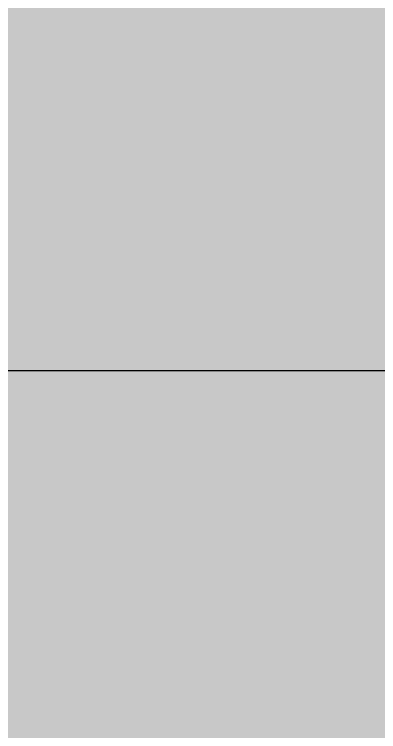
# Model space of a CAD drawing. Extents: x 13788 to 14373, y 59028 to 59855.
# Drawn here: x 14055.415 to 14057.541, y 59297.893 to 59302.084 of the extents above; entities that cross this region are included whole.
import ezdxf

# ---------------------------------------------------------------- set-up
doc = ezdxf.new("R2010")
doc.units = 0
doc.header["$LTSCALE"] = 0.5
doc.header["$MEASUREMENT"] = 0
doc.layers.add('图框', color=7, linetype='Continuous')
doc.layers.add('填色', color=6, linetype='Continuous')

msp = doc.modelspace()

# ---------------------------------------------------------------- hatches: boundary and pattern name
at = {"layer": '填色', "true_color": 0xf5e173}
h = msp.add_hatch(color=41, dxfattribs=at)
h.paths.add_polyline_path([(14239.9993, 59800.0023), (13799.9993, 59800.0023), (13799.9993, 59040.0023), (14239.9993, 59040.0023)])
h.paths.add_polyline_path([(14090.685, 59568.5476), (14090.6384, 59568.6582), (14090.592, 59568.7682), (14090.5459, 59568.8777), (14090.4999, 59568.9865), (14090.4543, 59569.0946), (14090.4089, 59569.202), (14090.3638, 59569.3085), (14090.3191, 59569.4143), (14090.2747, 59569.5191), (14090.2306, 59569.623), (14090.1869, 59569.726), (14090.1436, 59569.8279), (14090.1007, 59569.9287), (14090.0583, 59570.0283), (14090.0163, 59570.1268), (14089.9747, 59570.2241), (14089.9337, 59570.3201), (14089.8931, 59570.4147), (14089.8531, 59570.508), (14089.8136, 59570.5998), (14089.7747, 59570.6901), (14089.7364, 59570.7789), (14089.6987, 59570.8662), (14089.6615, 59570.9518), (14089.6251, 59571.0357), (14089.5892, 59571.1179), (14089.5541, 59571.1984), (14089.5196, 59571.277), (14089.4859, 59571.3537), (14089.4859, 59571.3537), (14089.7214, 59570.8183), (14090.2622, 59569.5502), (14090.7258, 59568.451), (14090.7258, 59568.451), (14090.7257, 59568.451)], flags=16)
at = {"layer": '填色', "true_color": 0xf7dfc7}
msp.add_hatch(color=254, dxfattribs=at).paths.add_polyline_path([(14091.8081, 59265.3573), (14091.3424, 59265.5139), (14090.8477, 59265.682), (14090.3595, 59265.8505), (14089.8776, 59266.0202), (14089.4018, 59266.192), (14088.9319, 59266.3667), (14088.4677, 59266.5451), (14088.0091, 59266.7281), (14087.5559, 59266.9165), (14087.1079, 59267.1112), (14086.6648, 59267.313), (14086.2267, 59267.5228), (14085.5988, 59267.8433), (14085.1724, 59268.0757), (14084.7516, 59268.3172), (14084.3357, 59268.5675), (14083.9242, 59268.8262), (14083.5166, 59269.093), (14083.1124, 59269.3675), (14082.7109, 59269.6494), (14082.3117, 59269.9382), (14081.9142, 59270.2337), (14081.5179, 59270.5355), (14081.1223, 59270.8432), (14080.7268, 59271.1564), (14080.3309, 59271.4749), (14079.934, 59271.7983), (14079.5357, 59272.1261), (14079.1353, 59272.4581), (14078.7324, 59272.7939), (14078.2298, 59273.2139), (14077.8236, 59273.5547), (14077.4222, 59273.8941), (14077.0254, 59274.2324), (14076.6331, 59274.5697), (14076.2453, 59274.9063), (14075.8618, 59275.2424), (14075.4825, 59275.5782), (14075.1075, 59275.9138), (14074.7364, 59276.2495), (14074.3694, 59276.5854), (14074.0061, 59276.9219), (14073.6467, 59277.259), (14073.2909, 59277.5971), (14072.9387, 59277.9362), (14072.59, 59278.2767), (14072.2446, 59278.6187), (14071.9025, 59278.9623), (14071.5636, 59279.3079), (14071.2277, 59279.6557), (14070.8949, 59280.0057), (14070.5649, 59280.3583), (14070.2378, 59280.7136), (14069.9133, 59281.0719), (14069.5914, 59281.4333), (14069.272, 59281.798), (14068.955, 59282.1663), (14068.6403, 59282.5384), (14068.3279, 59282.9144), (14068.0175, 59283.2946), (14067.7091, 59283.6792), (14067.4027, 59284.0683), (14067.0981, 59284.4623), (14066.7952, 59284.8612), (14066.4939, 59285.2653), (14066.1941, 59285.6748), (14065.8958, 59286.0899), (14065.5988, 59286.5108), (14065.303, 59286.9377), (14065.0084, 59287.3709), (14064.7148, 59287.8104), (14064.4221, 59288.2566), (14064.1303, 59288.7096), (14063.7417, 59289.3256), (14063.4424, 59289.803), (14063.1282, 59290.301), (14062.803, 59290.8166), (14062.471, 59291.3469), (14062.1359, 59291.8887), (14061.802, 59292.4392), (14061.473, 59292.9954), (14061.1531, 59293.5541), (14060.8462, 59294.1125), (14060.5563, 59294.6675), (14060.2873, 59295.2162), (14060.0434, 59295.7555), (14059.8284, 59296.2824), (14059.6464, 59296.794), (14059.5013, 59297.2872), (14059.3972, 59297.759), (14059.338, 59298.2065), (14059.3278, 59298.6266), (14059.3704, 59299.0164), (14059.4699, 59299.3728), (14059.6303, 59299.6928), (14060.1197, 59300.1917), (14060.2936, 59300.3075), (14059.7932, 59300.6167), (14059.4059, 59300.896), (14059.0612, 59301.1937), (14058.7153, 59301.57), (14058.4308, 59301.9415), (14057.5912, 59303.1938), (14056.9414, 59304.0617), (14056.295, 59304.7473), (14055.8767, 59305.0818), (14055.4301, 59305.3274), (14054.954, 59305.4544), (14054.4475, 59305.4334), (14053.6504, 59305.1369), (14053.168, 59304.8366), (14052.7473, 59304.4925), (14052.4162, 59304.1394), (14052.203, 59303.8123), (14052.0892, 59303.3956), (14052.0811, 59303.0033), (14052.3814, 59301.6187), (14059.9223, 59287.4755), (14062.8358, 59281.9351), (14065.5045, 59276.6895), (14067.2952, 59272.9451), (14068.9052, 59269.2838), (14071.7858, 59267.7794), (14074.5858, 59266.1497), (14077.3072, 59264.3923), (14079.9439, 59262.51), (14082.4926, 59260.5098), (14083.7301, 59259.4646), (14084.9406, 59258.3883), (14086.1184, 59257.2766), (14089.5028, 59253.7757), (14089.814, 59255.714), (14090.1523, 59257.6542), (14090.5389, 59259.5849)])

# ---------------------------------------------------------------- linework, layer by layer
at = {"layer": '图框', "elevation": 6}
msp.add_lwpolyline([(13799.9993, 59300.0023), (14239.9993, 59300.0023)], dxfattribs=at)

doc.saveas('drawing.dxf')
